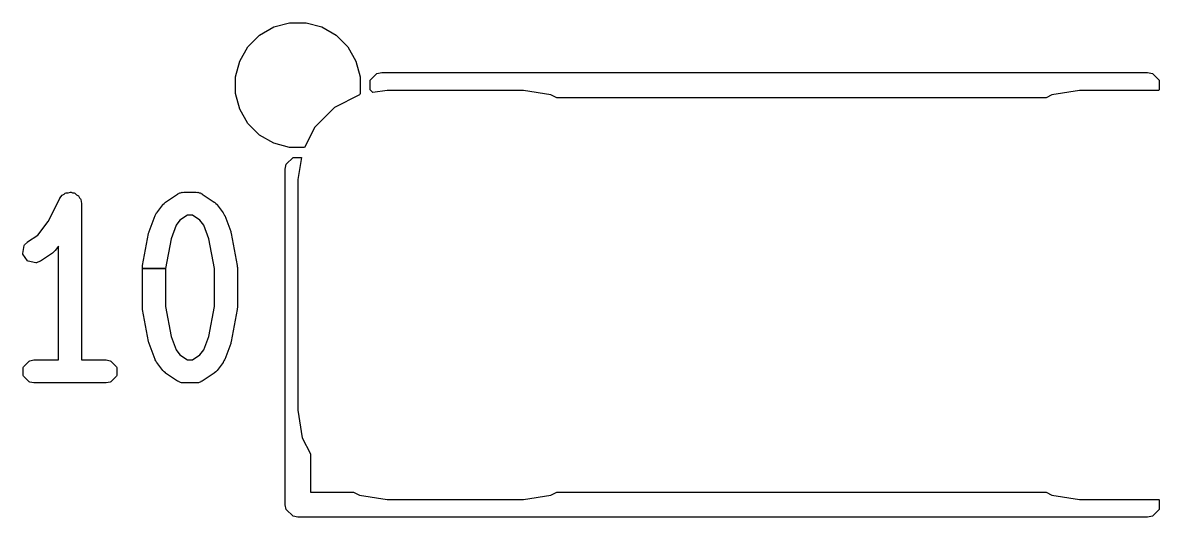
# Model space of a CAD drawing. Header units: millimetres. Extents: x 0 to 98, y 0 to 67.8.
# Drawn here: x 49.29 to 54.71, y 47.69 to 50.05 of the extents above; entities that cross this region are included whole.
import ezdxf

# ---------------------------------------------------------------- set-up
doc = ezdxf.new("R2010")
doc.units = ezdxf.units.MM
doc.layers.add('Edge.Cuts', color=254, linetype='CONTINUOUS', true_color=0xd0d2cd)

msp = doc.modelspace()

# ---------------------------------------------------------------- linework, layer by layer
at = {"layer": 'Edge.Cuts', "linetype": 'CONTINUOUS'}
for p, q in [((50.417372, 49.988006), (50.485195, 50.027164)), ((50.485195, 50.027164), (50.560842, 50.047433)), ((50.560842, 50.047433), (50.639158, 50.047433)), ((50.639158, 50.047433), (50.714805, 50.027164)), ((50.714805, 50.027164), (50.782628, 49.988006)), ((50.361994, 49.932628), (50.417372, 49.988006)), ((50.782628, 49.988006), (50.838006, 49.932628)), ((50.322836, 49.864805), (50.361994, 49.932628)), ((50.838006, 49.932628), (50.877164, 49.864805)), ((50.302567, 49.789158), (50.322836, 49.864805)), ((50.877164, 49.864805), (50.897433, 49.789158)), ((50.302567, 49.710842), (50.302567, 49.789158)), ((50.897433, 49.789158), (50.897433, 49.710842)), ((50.944567, 49.772961), (50.977039, 49.805433)), ((50.977039, 49.805433), (51, 49.81)), ((51, 49.81), (54.65, 49.81)), ((54.65, 49.81), (54.672961, 49.805433)), ((54.672961, 49.805433), (54.705433, 49.772961)), ((50.944567, 49.727039), (50.944567, 49.772961)), ((50.957324, 49.714282), (50.944567, 49.727039)), ((51.025, 49.725), (50.957324, 49.714282)), ((51.675, 49.725), (51.025, 49.725)), ((51.806332, 49.704199), (51.675, 49.725)), ((54.325, 49.725), (54.193668, 49.704199)), ((54.703394, 49.725), (54.325, 49.725)), ((54.705433, 49.727039), (54.703394, 49.725)), ((54.705433, 49.772961), (54.705433, 49.727039)), ((50.322836, 49.635195), (50.302567, 49.710842)), ((50.893668, 49.704199), (50.775191, 49.643832)), ((50.895741, 49.704528), (50.893668, 49.704199)), ((50.897433, 49.710842), (50.895741, 49.704528)), ((51.834199, 49.69), (51.806332, 49.704199)), ((54.165801, 49.69), (51.834199, 49.69)), ((54.193668, 49.704199), (54.165801, 49.69)), ((50.361994, 49.567372), (50.322836, 49.635195)), ((50.775191, 49.643832), (50.681168, 49.549809)), ((50.417372, 49.511994), (50.361994, 49.567372)), ((50.485195, 49.472836), (50.417372, 49.511994)), ((50.681168, 49.549809), (50.631621, 49.452567)), ((50.560842, 49.452567), (50.485195, 49.472836)), ((50.544567, 49.372961), (50.577039, 49.405433)), ((50.631621, 49.452567), (50.560842, 49.452567)), ((50.577039, 49.405433), (50.616699, 49.405433)), ((50.616699, 49.405433), (50.6, 49.3)), ((50.54, 49.35), (50.544567, 49.372961)), ((50.54, 47.75), (50.54, 49.35)), ((50.6, 49.3), (50.6, 48.2)), ((49.491616, 49.234835), (49.495151, 49.236299)), ((49.495151, 49.236299), (49.505979, 49.236299)), ((49.505979, 49.236299), (49.516249, 49.239722)), ((49.516249, 49.239722), (49.520066, 49.239451)), ((49.520066, 49.239451), (49.52637, 49.236299)), ((49.52637, 49.236299), (49.533419, 49.236299)), ((49.533419, 49.236299), (49.536955, 49.234835)), ((50.037032, 49.236203), (50.04141, 49.237074)), ((50.04141, 49.237074), (50.045529, 49.238775)), ((50.045529, 49.238775), (50.048417, 49.239057)), ((50.048417, 49.239057), (50.049893, 49.238763)), ((50.049893, 49.238763), (50.056167, 49.240009)), ((50.056167, 49.240009), (50.057142, 49.240105)), ((50.057142, 49.240105), (50.114285, 49.240105)), ((50.114285, 49.240105), (50.11526, 49.240009)), ((50.11526, 49.240009), (50.121531, 49.238763)), ((50.121531, 49.238763), (50.123009, 49.239057)), ((50.123009, 49.239057), (50.125896, 49.238776)), ((50.125896, 49.238776), (50.130018, 49.237075)), ((50.130018, 49.237075), (50.134395, 49.236203)), ((49.410167, 49.099856), (49.465092, 49.209702)), ((49.465092, 49.209702), (49.465614, 49.210532)), ((49.465614, 49.210532), (49.477575, 49.225944)), ((49.477575, 49.225944), (49.479943, 49.227621)), ((49.479943, 49.227621), (49.486631, 49.229851)), ((49.486631, 49.229851), (49.491616, 49.234835)), ((49.536955, 49.234835), (49.544612, 49.227178)), ((49.544612, 49.227178), (49.554294, 49.222337)), ((49.554294, 49.222337), (49.556801, 49.219446)), ((49.556801, 49.219446), (49.559029, 49.212761)), ((49.559029, 49.212761), (49.564015, 49.207775)), ((49.564015, 49.207775), (49.565383, 49.205214)), ((49.565383, 49.205214), (49.569189, 49.18608)), ((49.569189, 49.18608), (49.569285, 49.185105)), ((49.569285, 49.185105), (49.569285, 48.440105)), ((49.956662, 49.180732), (49.962847, 49.18628)), ((49.962847, 49.18628), (49.968734, 49.192152)), ((49.968734, 49.192152), (49.969491, 49.192772)), ((49.969491, 49.192772), (50.026633, 49.230867)), ((50.026633, 49.230867), (50.027498, 49.231328)), ((50.027498, 49.231328), (50.033404, 49.233768)), ((50.033404, 49.233768), (50.034473, 49.234836)), ((50.034473, 49.234836), (50.037032, 49.236203)), ((50.134395, 49.236203), (50.136955, 49.234835)), ((50.136955, 49.234835), (50.138021, 49.233769)), ((50.138021, 49.233769), (50.143929, 49.231329)), ((50.143929, 49.231329), (50.144793, 49.230868)), ((50.144793, 49.230868), (50.201936, 49.192773)), ((50.201936, 49.192773), (50.202695, 49.192152)), ((50.202695, 49.192152), (50.208569, 49.18629)), ((50.208569, 49.18629), (50.214766, 49.180734)), ((49.891358, 49.052036), (49.919929, 49.128227)), ((49.919929, 49.128227), (49.920362, 49.129106)), ((49.920362, 49.129106), (49.923965, 49.134918)), ((49.923965, 49.134918), (49.92692, 49.141078)), ((49.92692, 49.141078), (49.927428, 49.141916)), ((49.927428, 49.141916), (49.956, 49.18001)), ((49.956, 49.18001), (49.956662, 49.180732)), ((50.073794, 49.130105), (50.038349, 49.106476)), ((50.097632, 49.130105), (50.073794, 49.130105)), ((50.13308, 49.106473), (50.097632, 49.130105)), ((50.214766, 49.180734), (50.215428, 49.180011)), ((50.215428, 49.180011), (50.244, 49.141916)), ((50.244, 49.141916), (50.244509, 49.141078)), ((50.244509, 49.141078), (50.247466, 49.134911)), ((50.247466, 49.134911), (50.251066, 49.129106)), ((50.251066, 49.129106), (50.251499, 49.128227)), ((50.251499, 49.128227), (50.28007, 49.052036)), ((49.361651, 49.035168), (49.410167, 49.099856)), ((50.020158, 49.082223), (49.996031, 49.017884)), ((50.038349, 49.106476), (50.020158, 49.082223)), ((50.151268, 49.082225), (50.13308, 49.106473)), ((50.175395, 49.017884), (50.151268, 49.082225)), ((49.312347, 49.002297), (49.361651, 49.035168)), ((49.860227, 48.890479), (49.8888, 49.04286)), ((49.8888, 49.04286), (49.889074, 49.043801)), ((49.889074, 49.043801), (49.890489, 49.04733)), ((49.890489, 49.04733), (49.891106, 49.051089)), ((49.891106, 49.051089), (49.891358, 49.052036)), ((50.28007, 49.052036), (50.280322, 49.051088)), ((50.280322, 49.051088), (50.280936, 49.047334)), ((50.280936, 49.047334), (50.282355, 49.043801)), ((50.282355, 49.043801), (50.282629, 49.042859)), ((50.282629, 49.042859), (50.3112, 48.890479)), ((49.288904, 48.947812), (49.296409, 48.985337)), ((49.296409, 48.985337), (49.29778, 48.987895)), ((49.29778, 48.987895), (49.311589, 49.001676)), ((49.311589, 49.001676), (49.312347, 49.002297)), ((49.459285, 48.982011), (49.443999, 48.961629)), ((49.459285, 48.440105), (49.459285, 48.982011)), ((49.996031, 49.017884), (49.969285, 48.875232)), ((50.202142, 48.875233), (50.175395, 49.017884)), ((49.289647, 48.944058), (49.288904, 48.947812)), ((49.310874, 48.912217), (49.289647, 48.944058)), ((49.310874, 48.912216), (49.310874, 48.912217)), ((49.314053, 48.910087), (49.310874, 48.912216)), ((49.430507, 48.948866), (49.373364, 48.910771)), ((49.431266, 48.949487), (49.430507, 48.948866)), ((49.437142, 48.955354), (49.431266, 48.949487)), ((49.443337, 48.960906), (49.437142, 48.955354)), ((49.443999, 48.961629), (49.443337, 48.960906)), ((49.351578, 48.902582), (49.314053, 48.910087)), ((49.354467, 48.902864), (49.351578, 48.902582)), ((49.372499, 48.91031), (49.354467, 48.902864)), ((49.373364, 48.910771), (49.372499, 48.91031)), ((49.859285, 48.880343), (49.859381, 48.881318)), ((49.859285, 48.875232), (49.859285, 48.880343)), ((49.859285, 48.689867), (49.859285, 48.875232)), ((49.859285, 48.875232), (49.969285, 48.875232)), ((49.969285, 48.875232), (49.859285, 48.875232)), ((49.859381, 48.881318), (49.860186, 48.885369)), ((49.860141, 48.889503), (49.860227, 48.890479)), ((49.860186, 48.885369), (49.860141, 48.889503)), ((49.969285, 48.875232), (49.969285, 48.69498)), ((50.202142, 48.694979), (50.202142, 48.875233)), ((50.3112, 48.890479), (50.311286, 48.889502)), ((50.311286, 48.889502), (50.311239, 48.88537)), ((50.311239, 48.88537), (50.312046, 48.881319)), ((50.312046, 48.881319), (50.312142, 48.880343)), ((50.312142, 48.880343), (50.312142, 48.689867)), ((49.969285, 48.69498), (49.996031, 48.552328)), ((50.175394, 48.552323), (50.202142, 48.694979)), ((49.859381, 48.688892), (49.859285, 48.689867)), ((49.860186, 48.684843), (49.859381, 48.688892)), ((49.860141, 48.680707), (49.860186, 48.684843)), ((49.860227, 48.679731), (49.860141, 48.680707)), ((49.8888, 48.52735), (49.860227, 48.679731)), ((50.3112, 48.679731), (50.282629, 48.527351)), ((50.311286, 48.680708), (50.3112, 48.679731)), ((50.312046, 48.688891), (50.311239, 48.684842)), ((50.311239, 48.684842), (50.311286, 48.680708)), ((50.312142, 48.689867), (50.312046, 48.688891)), ((49.996031, 48.552328), (50.02016, 48.487988)), ((50.151268, 48.487988), (50.175394, 48.552323)), ((49.889074, 48.526409), (49.8888, 48.52735)), ((49.890489, 48.522882), (49.889074, 48.526409)), ((49.891106, 48.519121), (49.890489, 48.522882)), ((49.891358, 48.518174), (49.891106, 48.519121)), ((49.91993, 48.441984), (49.891358, 48.518174)), ((50.02016, 48.487988), (50.038348, 48.463735)), ((50.13308, 48.463739), (50.151268, 48.487988)), ((50.28007, 48.518174), (50.251499, 48.441984)), ((50.280322, 48.519122), (50.28007, 48.518174)), ((50.280936, 48.522877), (50.280322, 48.519122)), ((50.282355, 48.526409), (50.280936, 48.522877)), ((50.282629, 48.527351), (50.282355, 48.526409)), ((49.293126, 48.407775), (49.320186, 48.434835)), ((49.320186, 48.434835), (49.322747, 48.436203)), ((49.322747, 48.436203), (49.341881, 48.440009)), ((49.341881, 48.440009), (49.342856, 48.440105)), ((49.342856, 48.440105), (49.459285, 48.440105)), ((49.569285, 48.440105), (49.685713, 48.440105)), ((49.685713, 48.440105), (49.686688, 48.440009)), ((49.686688, 48.440009), (49.705822, 48.436203)), ((49.705822, 48.436203), (49.708383, 48.434835)), ((49.708383, 48.434835), (49.735443, 48.407775)), ((49.920363, 48.441105), (49.91993, 48.441984)), ((49.923963, 48.4353), (49.920363, 48.441105)), ((49.92692, 48.429134), (49.923963, 48.4353)), ((49.927428, 48.428296), (49.92692, 48.429134)), ((49.956, 48.3902), (49.927428, 48.428296)), ((50.038348, 48.463735), (50.073794, 48.440105)), ((50.073794, 48.440105), (50.097632, 48.440105)), ((50.097632, 48.440105), (50.13308, 48.463739)), ((50.244, 48.428296), (50.215428, 48.3902)), ((50.244509, 48.429134), (50.244, 48.428296)), ((50.247465, 48.4353), (50.244509, 48.429134)), ((50.251066, 48.441104), (50.247465, 48.4353)), ((50.251499, 48.441984), (50.251066, 48.441104)), ((49.291662, 48.404239), (49.293126, 48.407775)), ((49.291662, 48.365971), (49.291662, 48.404239)), ((49.735443, 48.407775), (49.736907, 48.404239)), ((49.736907, 48.404239), (49.736907, 48.365971)), ((49.956662, 48.389477), (49.956, 48.3902)), ((49.962861, 48.383919), (49.956662, 48.389477)), ((49.968733, 48.378059), (49.962861, 48.383919)), ((49.969491, 48.377438), (49.968733, 48.378059)), ((50.026633, 48.339343), (49.969491, 48.377438)), ((50.201936, 48.377437), (50.144793, 48.339342)), ((50.202695, 48.378058), (50.201936, 48.377437)), ((50.208571, 48.383925), (50.202695, 48.378058)), ((50.214766, 48.389477), (50.208571, 48.383925)), ((50.215428, 48.3902), (50.214766, 48.389477)), ((49.293126, 48.362435), (49.291662, 48.365971)), ((49.320186, 48.335375), (49.293126, 48.362435)), ((49.322747, 48.334007), (49.320186, 48.335375)), ((49.341881, 48.330201), (49.322747, 48.334007)), ((49.342856, 48.330105), (49.341881, 48.330201)), ((49.685713, 48.330105), (49.342856, 48.330105)), ((49.686688, 48.330201), (49.685713, 48.330105)), ((49.705822, 48.334007), (49.686688, 48.330201)), ((49.708383, 48.335375), (49.705822, 48.334007)), ((49.735443, 48.362435), (49.708383, 48.335375)), ((49.736907, 48.365971), (49.735443, 48.362435)), ((50.027499, 48.338882), (50.026633, 48.339343)), ((50.033403, 48.336444), (50.027499, 48.338882)), ((50.034472, 48.335375), (50.033403, 48.336444)), ((50.037033, 48.334007), (50.034472, 48.335375)), ((50.041409, 48.333138), (50.037033, 48.334007)), ((50.045529, 48.331435), (50.041409, 48.333138)), ((50.048419, 48.331153), (50.045529, 48.331435)), ((50.049895, 48.331449), (50.048419, 48.331153)), ((50.056167, 48.330201), (50.049895, 48.331449)), ((50.057142, 48.330105), (50.056167, 48.330201)), ((50.114285, 48.330105), (50.057142, 48.330105)), ((50.115261, 48.330201), (50.114285, 48.330105)), ((50.12153, 48.331449), (50.115261, 48.330201)), ((50.123007, 48.331153), (50.12153, 48.331449)), ((50.125897, 48.331435), (50.123007, 48.331153)), ((50.130016, 48.333137), (50.125897, 48.331435)), ((50.134394, 48.334007), (50.130016, 48.333137)), ((50.136956, 48.335376), (50.134394, 48.334007)), ((50.13802, 48.336442), (50.136956, 48.335376)), ((50.143928, 48.33888), (50.13802, 48.336442)), ((50.144793, 48.339342), (50.143928, 48.33888)), ((50.6, 48.2), (50.620801, 48.068668)), ((50.620801, 48.068668), (50.66, 47.991736)), ((50.66, 47.991736), (50.66, 47.81)), ((50.66, 47.81), (50.865801, 47.81)), ((50.865801, 47.81), (50.893668, 47.795801)), ((50.893668, 47.795801), (51.025, 47.775)), ((51.025, 47.775), (51.675, 47.775)), ((51.675, 47.775), (51.806332, 47.795801)), ((51.806332, 47.795801), (51.834199, 47.81)), ((51.834199, 47.81), (54.165801, 47.81)), ((54.165801, 47.81), (54.193668, 47.795801)), ((54.193668, 47.795801), (54.325, 47.775)), ((54.325, 47.775), (54.703394, 47.775)), ((54.703394, 47.775), (54.705433, 47.772961)), ((50.544567, 47.727039), (50.54, 47.75)), ((50.577039, 47.694567), (50.544567, 47.727039)), ((54.705433, 47.727039), (54.672961, 47.694567)), ((54.705433, 47.772961), (54.705433, 47.727039)), ((50.6, 47.69), (50.577039, 47.694567)), ((54.65, 47.69), (50.6, 47.69)), ((54.672961, 47.694567), (54.65, 47.69))]:
    msp.add_line(p, q, dxfattribs=at)

doc.saveas('drawing.dxf')
